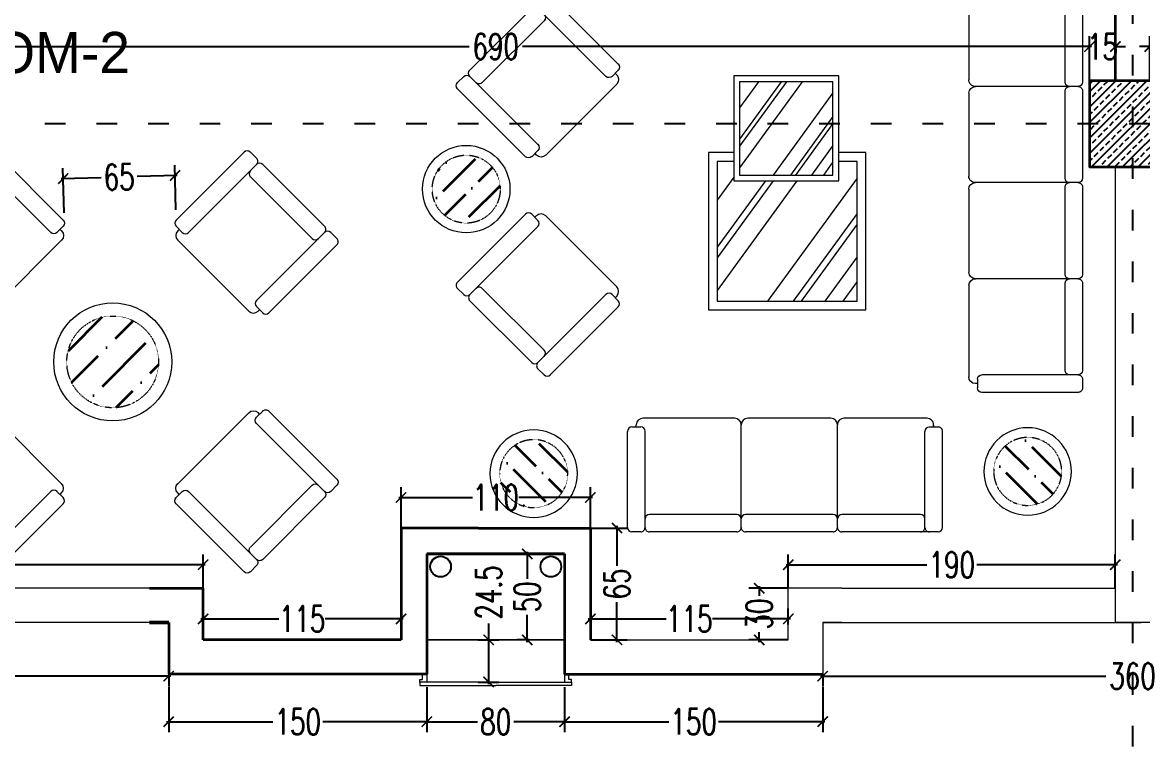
# Model space of a CAD drawing. Header units: centimetres. Extents: x -3207095 to 15275363, y -32656 to 4798027.
# Drawn here: x 691817 to 692468, y 4438849 to 4439273 of the extents above; entities that cross this region are included whole.
import ezdxf

# ---------------------------------------------------------------- set-up
doc = ezdxf.new("R2010")
doc.units = ezdxf.units.CM
for name, pattern in [('ACAD_ISO03W100', [30, 12, -18]), ('DUZ', [500, 500]), ('GESTRICHELT', [0.75, 0.5, -0.25])]:
    doc.linetypes.add(name, pattern=pattern)
doc.layers.get('0').update_dxf_attribs({"color": 1, "linetype": 'DUZ'})
for name, color, linetype in [('DIM', 1, 'DUZ'), ('KOLTAR_F', 145, 'Continuous'), ('TESİSAT', 57, 'Continuous')]:
    doc.layers.add(name, color=color, linetype=linetype)
for name, color, linetype, lineweight in [('DUV', 220, 'Continuous', 50), ('DUVAR', 7, 'Continuous', 35), ('Fix & Furniture', 144, 'Continuous', 13), ('Fix. Furniture', 144, 'Continuous', 9), ('iç duvar', 7, 'Continuous', 50), ('KAPEN', 151, 'Continuous', 9), ('KOLON_F', 3, 'Continuous', 35), ('Wall', 7, 'Continuous', 35)]:
    doc.layers.add(name, color=color, linetype=linetype, lineweight=lineweight)
doc.styles.add('DIM', font='ROMANSTW.SHX', dxfattribs={"width": 0.7})
doc.dimstyles.new('1_100', dxfattribs={"dimtxt": 15, "dimasz": 6, "dimexe": 6, "dimexo": 0, "dimgap": 2, "dimtad": 0, "dimdec": 1, "dimzin": 11, "dimdsep": 46, "dimtxsty": 'DIM', "dimblk": 'ARCHTICK', "dimcen": 3, "dimdle": 1.25, "dimclrt": 2, "dimadec": 0, "dimazin": 0, "dimtfac": 1.25, "dimtdec": 1, "dimtix": 1, "dimtofl": 0, "dimtmove": 1, "dimatfit": 3, "dimldrblk": 'ARCHTICK', "dimfxl": 20, "dimfxlon": 1, "dimtolj": 1, "dimtzin": 0, "dimarcsym": 0})

# ---------------------------------------------------------------- blocks, each defined once
blk = doc.blocks.new('_ArchTick')
at = {"color": 0, "linetype": 'ByBlock', "const_width": 0.15}
blk.add_lwpolyline([(-0.5, -0.5), (0.5, 0.5)], dxfattribs=at)
blk = doc.blocks.new('*D5833')
at = {"layer": 'Defpoints', "color": 0, "linetype": 'Continuous', "lineweight": 5, "transparency": 16777216}
for p in [(691648.04, 4438923.74), (691901.93, 4438923.74), (691901.93, 4438892.67)]:
    blk.add_point(p, dxfattribs=at)
at = {"layer": 'DIM', "color": 0, "linetype": 'Continuous', "lineweight": -2, "transparency": 16777216}
for p, q in [((691648.04, 4438912.67), (691648.04, 4438886.67)), ((691901.93, 4438912.67), (691901.93, 4438886.67)), ((691646.79, 4438892.67), (691752.24, 4438892.67)), ((691903.18, 4438892.67), (691797.74, 4438892.67))]:
    blk.add_line(p, q, dxfattribs=at)
at = {"layer": 'DIM', "color": 0, "linetype": 'Continuous', "lineweight": -2, "transparency": 16777216, "xscale": 6, "yscale": 6, "zscale": 6, "rotation": 180}
blk.add_blockref('_ArchTick', (691648.04, 4438892.67), dxfattribs=at)
at = {"layer": 'DIM', "color": 0, "linetype": 'Continuous', "lineweight": -2, "transparency": 16777216, "xscale": 6, "yscale": 6, "zscale": 6}
blk.add_blockref('_ArchTick', (691901.93, 4438892.67), dxfattribs=at)
at = {"layer": 'DIM', "color": 2, "linetype": 'Continuous', "lineweight": 5, "transparency": 16777216, "insert": (691774.99, 4438892.67), "char_height": 15, "attachment_point": 5, "style": 'DIM'}
blk.add_mtext('\\A1;253.9', dxfattribs=at)
blk = doc.blocks.new('*D5834')
at = {"layer": 'Defpoints', "color": 0, "linetype": 'Continuous', "lineweight": 5, "transparency": 16777216}
for p in [(692051.93, 4438893.74), (691901.93, 4438886.67), (692051.93, 4438866.17)]:
    blk.add_point(p, dxfattribs=at)
at = {"layer": 'DIM', "color": 0, "linetype": 'Continuous', "lineweight": -2, "transparency": 16777216}
for p, q in [((691901.93, 4438886.17), (691901.93, 4438860.17)), ((692051.93, 4438886.17), (692051.93, 4438860.17)), ((691900.68, 4438866.17), (691962.43, 4438866.17)), ((692053.18, 4438866.17), (691991.43, 4438866.17))]:
    blk.add_line(p, q, dxfattribs=at)
at = {"layer": 'DIM', "color": 0, "linetype": 'Continuous', "lineweight": -2, "transparency": 16777216, "xscale": 6, "yscale": 6, "zscale": 6, "rotation": 180}
blk.add_blockref('_ArchTick', (691901.93, 4438866.17), dxfattribs=at)
at = {"layer": 'DIM', "color": 0, "linetype": 'Continuous', "lineweight": -2, "transparency": 16777216, "xscale": 6, "yscale": 6, "zscale": 6}
blk.add_blockref('_ArchTick', (692051.93, 4438866.17), dxfattribs=at)
at = {"layer": 'DIM', "color": 2, "linetype": 'Continuous', "lineweight": 5, "transparency": 16777216, "insert": (691976.93, 4438866.17), "char_height": 15, "attachment_point": 5, "style": 'DIM'}
blk.add_mtext('\\A1;150', dxfattribs=at)
blk = doc.blocks.new('*D5835')
at = {"layer": 'Defpoints', "color": 0, "linetype": 'Continuous', "lineweight": 5, "transparency": 16777216}
for p in [(692051.93, 4438889.24), (692131.93, 4438889.24), (692131.93, 4438866.17)]:
    blk.add_point(p, dxfattribs=at)
at = {"layer": 'DIM', "color": 0, "linetype": 'Continuous', "lineweight": -2, "transparency": 16777216}
for p, q in [((692051.93, 4438886.17), (692051.93, 4438860.17)), ((692131.93, 4438886.17), (692131.93, 4438860.17)), ((692050.68, 4438866.17), (692081.43, 4438866.17)), ((692133.18, 4438866.17), (692102.43, 4438866.17))]:
    blk.add_line(p, q, dxfattribs=at)
at = {"layer": 'DIM', "color": 0, "linetype": 'Continuous', "lineweight": -2, "transparency": 16777216, "xscale": 6, "yscale": 6, "zscale": 6, "rotation": 180}
blk.add_blockref('_ArchTick', (692051.93, 4438866.17), dxfattribs=at)
at = {"layer": 'DIM', "color": 0, "linetype": 'Continuous', "lineweight": -2, "transparency": 16777216, "xscale": 6, "yscale": 6, "zscale": 6}
blk.add_blockref('_ArchTick', (692131.93, 4438866.17), dxfattribs=at)
at = {"layer": 'DIM', "color": 2, "linetype": 'Continuous', "lineweight": 5, "transparency": 16777216, "insert": (692091.93, 4438866.17), "char_height": 15, "attachment_point": 5, "style": 'DIM'}
blk.add_mtext('\\A1;80', dxfattribs=at)
blk = doc.blocks.new('*D5836')
at = {"layer": 'Defpoints', "color": 0, "linetype": 'Continuous', "lineweight": 5, "transparency": 16777216}
for p in [(692281.93, 4438893.74), (692131.93, 4438889.24), (692281.93, 4438866.17)]:
    blk.add_point(p, dxfattribs=at)
at = {"layer": 'DIM', "color": 0, "linetype": 'Continuous', "lineweight": -2, "transparency": 16777216}
for p, q in [((692131.93, 4438886.17), (692131.93, 4438860.17)), ((692281.93, 4438886.17), (692281.93, 4438860.17)), ((692130.68, 4438866.17), (692192.43, 4438866.17)), ((692283.18, 4438866.17), (692221.43, 4438866.17))]:
    blk.add_line(p, q, dxfattribs=at)
at = {"layer": 'DIM', "color": 0, "linetype": 'Continuous', "lineweight": -2, "transparency": 16777216, "xscale": 6, "yscale": 6, "zscale": 6, "rotation": 180}
blk.add_blockref('_ArchTick', (692131.93, 4438866.17), dxfattribs=at)
at = {"layer": 'DIM', "color": 0, "linetype": 'Continuous', "lineweight": -2, "transparency": 16777216, "xscale": 6, "yscale": 6, "zscale": 6}
blk.add_blockref('_ArchTick', (692281.93, 4438866.17), dxfattribs=at)
at = {"layer": 'DIM', "color": 2, "linetype": 'Continuous', "lineweight": 5, "transparency": 16777216, "insert": (692206.93, 4438866.17), "char_height": 15, "attachment_point": 5, "style": 'DIM'}
blk.add_mtext('\\A1;150', dxfattribs=at)
blk = doc.blocks.new('*D5837')
at = {"layer": 'Defpoints', "color": 0, "linetype": 'Continuous', "lineweight": 5, "transparency": 16777216}
for p in [(692281.93, 4438893.74), (692641.93, 4438893.74), (692641.93, 4438892.67)]:
    blk.add_point(p, dxfattribs=at)
at = {"layer": 'DIM', "color": 0, "linetype": 'Continuous', "lineweight": -2, "transparency": 16777216}
for p, q in [((692280.68, 4438892.67), (692446.43, 4438892.67)), ((692281.93, 4438893.74), (692281.93, 4438886.67)), ((692643.18, 4438892.67), (692477.43, 4438892.67)), ((692641.93, 4438893.74), (692641.93, 4438886.67))]:
    blk.add_line(p, q, dxfattribs=at)
at = {"layer": 'DIM', "color": 0, "linetype": 'Continuous', "lineweight": -2, "transparency": 16777216, "xscale": 6, "yscale": 6, "zscale": 6, "rotation": 180}
blk.add_blockref('_ArchTick', (692281.93, 4438892.67), dxfattribs=at)
at = {"layer": 'DIM', "color": 0, "linetype": 'Continuous', "lineweight": -2, "transparency": 16777216, "xscale": 6, "yscale": 6, "zscale": 6}
blk.add_blockref('_ArchTick', (692641.93, 4438892.67), dxfattribs=at)
at = {"layer": 'DIM', "color": 2, "linetype": 'Continuous', "lineweight": 5, "transparency": 16777216, "insert": (692461.93, 4438892.67), "char_height": 15, "attachment_point": 5, "style": 'DIM'}
blk.add_mtext('\\A1;360', dxfattribs=at)
blk = doc.blocks.new('*D4962')
at = {"layer": 'Defpoints', "color": 0, "linetype": 'Continuous', "lineweight": 5, "transparency": 16777216}
for p in [(692111.36, 4438963.74), (692110.23, 4438913.74), (692111.36, 4438913.74)]:
    blk.add_point(p, dxfattribs=at)
at = {"layer": 'DIM', "color": 0, "linetype": 'Continuous', "lineweight": -2, "transparency": 16777216}
for p, q in [((692111.36, 4438963.74), (692104.23, 4438963.74)), ((692110.23, 4438964.99), (692110.23, 4438949.24)), ((692110.23, 4438912.49), (692110.23, 4438928.24)), ((692111.36, 4438913.74), (692104.23, 4438913.74))]:
    blk.add_line(p, q, dxfattribs=at)
at = {"layer": 'DIM', "color": 0, "linetype": 'Continuous', "lineweight": -2, "transparency": 16777216, "xscale": 6, "yscale": 6, "zscale": 6}
for p, rotation in [((692110.23, 4438963.74), 90), ((692110.23, 4438913.74), 270)]:
    blk.add_blockref('_ArchTick', p, dxfattribs=dict(at, rotation=rotation))
at = {"layer": 'DIM', "color": 2, "linetype": 'Continuous', "lineweight": 5, "transparency": 16777216, "insert": (692110.23, 4438938.74), "char_height": 15, "attachment_point": 5, "rotation": 90, "style": 'DIM'}
blk.add_mtext('\\A1;50', dxfattribs=at)
blk = doc.blocks.new('*D4963')
at = {"layer": 'Defpoints', "color": 0, "linetype": 'Continuous', "lineweight": 5, "transparency": 16777216}
for p in [(692081.82, 4438913.74), (692081.82, 4438889.24), (692087.82, 4438889.24)]:
    blk.add_point(p, dxfattribs=at)
at = {"layer": 'DIM', "color": 0, "linetype": 'Continuous', "lineweight": -2, "transparency": 16777216}
for p, q in [((692087.82, 4438923.34), (692087.82, 4438913.74)), ((692081.82, 4438913.74), (692093.82, 4438913.74)), ((692087.82, 4438914.99), (692087.82, 4438887.99)), ((692081.82, 4438889.24), (692093.82, 4438889.24))]:
    blk.add_line(p, q, dxfattribs=at)
at = {"layer": 'DIM', "color": 0, "linetype": 'Continuous', "lineweight": -2, "transparency": 16777216, "xscale": 6, "yscale": 6, "zscale": 6}
for p, rotation in [((692087.82, 4438913.74), 90), ((692087.82, 4438889.24), 270)]:
    blk.add_blockref('_ArchTick', p, dxfattribs=dict(at, rotation=rotation))
at = {"layer": 'DIM', "color": 2, "linetype": 'Continuous', "lineweight": 5, "transparency": 16777216, "insert": (692087.82, 4438941.34), "char_height": 15, "attachment_point": 5, "rotation": 90, "style": 'DIM'}
blk.add_mtext('\\A1;24.5', dxfattribs=at)
blk = doc.blocks.new('*D5723')
at = {"layer": 'Defpoints', "color": 0, "linetype": 'Continuous', "lineweight": 5, "transparency": 16777216}
for p in [(691921.93, 4438957.42), (691648.21, 4438943.74), (691921.93, 4438943.74)]:
    blk.add_point(p, dxfattribs=at)
at = {"layer": 'DIM', "color": 0, "linetype": 'Continuous', "lineweight": -2, "transparency": 16777216}
for p, q in [((691648.21, 4438943.74), (691648.21, 4438963.42)), ((691921.93, 4438943.74), (691921.93, 4438963.42)), ((691646.96, 4438957.42), (691762.07, 4438957.42)), ((691923.18, 4438957.42), (691808.07, 4438957.42))]:
    blk.add_line(p, q, dxfattribs=at)
at = {"layer": 'DIM', "color": 0, "linetype": 'Continuous', "lineweight": -2, "transparency": 16777216, "xscale": 6, "yscale": 6, "zscale": 6, "rotation": 180}
blk.add_blockref('_ArchTick', (691648.21, 4438957.42), dxfattribs=at)
at = {"layer": 'DIM', "color": 0, "linetype": 'Continuous', "lineweight": -2, "transparency": 16777216, "xscale": 6, "yscale": 6, "zscale": 6}
blk.add_blockref('_ArchTick', (691921.93, 4438957.42), dxfattribs=at)
at = {"layer": 'DIM', "color": 2, "linetype": 'Continuous', "lineweight": 5, "transparency": 16777216, "insert": (691785.07, 4438957.42), "char_height": 15, "attachment_point": 5, "style": 'DIM'}
blk.add_mtext('\\A1;273.7', dxfattribs=at)
blk = doc.blocks.new('*D5724')
at = {"layer": 'Defpoints', "color": 0, "linetype": 'Continuous', "lineweight": 5, "transparency": 16777216}
for p in [(691921.93, 4438928.74), (692036.93, 4438928.74), (692036.93, 4438925.94)]:
    blk.add_point(p, dxfattribs=at)
at = {"layer": 'DIM', "color": 0, "linetype": 'Continuous', "lineweight": -2, "transparency": 16777216}
for p, q in [((691920.68, 4438925.94), (691965.93, 4438925.94)), ((691921.93, 4438928.74), (691921.93, 4438919.94)), ((692038.18, 4438925.94), (691992.93, 4438925.94)), ((692036.93, 4438928.74), (692036.93, 4438919.94))]:
    blk.add_line(p, q, dxfattribs=at)
at = {"layer": 'DIM', "color": 0, "linetype": 'Continuous', "lineweight": -2, "transparency": 16777216, "xscale": 6, "yscale": 6, "zscale": 6, "rotation": 180}
blk.add_blockref('_ArchTick', (691921.93, 4438925.94), dxfattribs=at)
at = {"layer": 'DIM', "color": 0, "linetype": 'Continuous', "lineweight": -2, "transparency": 16777216, "xscale": 6, "yscale": 6, "zscale": 6}
blk.add_blockref('_ArchTick', (692036.93, 4438925.94), dxfattribs=at)
at = {"layer": 'DIM', "color": 2, "linetype": 'Continuous', "lineweight": 5, "transparency": 16777216, "insert": (691979.43, 4438925.94), "char_height": 15, "attachment_point": 5, "style": 'DIM'}
blk.add_mtext('\\A1;115', dxfattribs=at)
blk = doc.blocks.new('*D5725')
at = {"layer": 'Defpoints', "color": 0, "linetype": 'Continuous', "lineweight": 5, "transparency": 16777216}
for p in [(692146.93, 4438996.52), (692036.93, 4438978.74), (692146.93, 4438978.74)]:
    blk.add_point(p, dxfattribs=at)
at = {"layer": 'DIM', "color": 0, "linetype": 'Continuous', "lineweight": -2, "transparency": 16777216}
for p, q in [((692036.93, 4438978.74), (692036.93, 4439002.52)), ((692146.93, 4438978.74), (692146.93, 4439002.52)), ((692035.68, 4438996.52), (692078.43, 4438996.52)), ((692148.18, 4438996.52), (692105.43, 4438996.52))]:
    blk.add_line(p, q, dxfattribs=at)
at = {"layer": 'DIM', "color": 0, "linetype": 'Continuous', "lineweight": -2, "transparency": 16777216, "xscale": 6, "yscale": 6, "zscale": 6, "rotation": 180}
blk.add_blockref('_ArchTick', (692036.93, 4438996.52), dxfattribs=at)
at = {"layer": 'DIM', "color": 0, "linetype": 'Continuous', "lineweight": -2, "transparency": 16777216, "xscale": 6, "yscale": 6, "zscale": 6}
blk.add_blockref('_ArchTick', (692146.93, 4438996.52), dxfattribs=at)
at = {"layer": 'DIM', "color": 2, "linetype": 'Continuous', "lineweight": 5, "transparency": 16777216, "insert": (692091.93, 4438996.52), "char_height": 15, "attachment_point": 5, "style": 'DIM'}
blk.add_mtext('\\A1;110', dxfattribs=at)
blk = doc.blocks.new('*D5726')
at = {"layer": 'Defpoints', "color": 0, "linetype": 'Continuous', "lineweight": 5, "transparency": 16777216}
for p in [(692146.93, 4438978.74), (692146.93, 4438913.74), (692162.37, 4438913.74)]:
    blk.add_point(p, dxfattribs=at)
at = {"layer": 'DIM', "color": 0, "linetype": 'Continuous', "lineweight": -2, "transparency": 16777216}
for p, q in [((692146.93, 4438978.74), (692168.37, 4438978.74)), ((692162.37, 4438979.99), (692162.37, 4438956.74)), ((692162.37, 4438912.49), (692162.37, 4438935.74)), ((692146.93, 4438913.74), (692168.37, 4438913.74))]:
    blk.add_line(p, q, dxfattribs=at)
at = {"layer": 'DIM', "color": 0, "linetype": 'Continuous', "lineweight": -2, "transparency": 16777216, "xscale": 6, "yscale": 6, "zscale": 6}
for p, rotation in [((692162.37, 4438978.74), 90), ((692162.37, 4438913.74), 270)]:
    blk.add_blockref('_ArchTick', p, dxfattribs=dict(at, rotation=rotation))
at = {"layer": 'DIM', "color": 2, "linetype": 'Continuous', "lineweight": 5, "transparency": 16777216, "insert": (692162.37, 4438946.24), "char_height": 15, "attachment_point": 5, "rotation": 90, "style": 'DIM'}
blk.add_mtext('\\A1;65', dxfattribs=at)
blk = doc.blocks.new('*D5727')
at = {"layer": 'Defpoints', "color": 0, "linetype": 'Continuous', "lineweight": 5, "transparency": 16777216}
for p in [(692261.93, 4438925.94), (692146.93, 4438922.61), (692261.93, 4438922.61)]:
    blk.add_point(p, dxfattribs=at)
at = {"layer": 'DIM', "color": 0, "linetype": 'Continuous', "lineweight": -2, "transparency": 16777216}
for p, q in [((692146.93, 4438922.61), (692146.93, 4438931.94)), ((692261.93, 4438922.61), (692261.93, 4438931.94)), ((692145.68, 4438925.94), (692190.93, 4438925.94)), ((692263.18, 4438925.94), (692217.93, 4438925.94))]:
    blk.add_line(p, q, dxfattribs=at)
at = {"layer": 'DIM', "color": 0, "linetype": 'Continuous', "lineweight": -2, "transparency": 16777216, "xscale": 6, "yscale": 6, "zscale": 6, "rotation": 180}
blk.add_blockref('_ArchTick', (692146.93, 4438925.94), dxfattribs=at)
at = {"layer": 'DIM', "color": 0, "linetype": 'Continuous', "lineweight": -2, "transparency": 16777216, "xscale": 6, "yscale": 6, "zscale": 6}
blk.add_blockref('_ArchTick', (692261.93, 4438925.94), dxfattribs=at)
at = {"layer": 'DIM', "color": 2, "linetype": 'Continuous', "lineweight": 5, "transparency": 16777216, "insert": (692204.43, 4438925.94), "char_height": 15, "attachment_point": 5, "style": 'DIM'}
blk.add_mtext('\\A1;115', dxfattribs=at)
blk = doc.blocks.new('*D5728')
at = {"layer": 'Defpoints', "color": 0, "linetype": 'Continuous', "lineweight": 5, "transparency": 16777216}
for p in [(692451.93, 4438957.42), (692261.93, 4438943.74), (692451.93, 4438943.74)]:
    blk.add_point(p, dxfattribs=at)
at = {"layer": 'DIM', "color": 0, "linetype": 'Continuous', "lineweight": -2, "transparency": 16777216}
for p, q in [((692261.93, 4438943.74), (692261.93, 4438963.42)), ((692451.93, 4438943.74), (692451.93, 4438963.42)), ((692260.68, 4438957.42), (692342.43, 4438957.42)), ((692453.18, 4438957.42), (692371.43, 4438957.42))]:
    blk.add_line(p, q, dxfattribs=at)
at = {"layer": 'DIM', "color": 0, "linetype": 'Continuous', "lineweight": -2, "transparency": 16777216, "xscale": 6, "yscale": 6, "zscale": 6, "rotation": 180}
blk.add_blockref('_ArchTick', (692261.93, 4438957.42), dxfattribs=at)
at = {"layer": 'DIM', "color": 0, "linetype": 'Continuous', "lineweight": -2, "transparency": 16777216, "xscale": 6, "yscale": 6, "zscale": 6}
blk.add_blockref('_ArchTick', (692451.93, 4438957.42), dxfattribs=at)
at = {"layer": 'DIM', "color": 2, "linetype": 'Continuous', "lineweight": 5, "transparency": 16777216, "insert": (692356.93, 4438957.42), "char_height": 15, "attachment_point": 5, "style": 'DIM'}
blk.add_mtext('\\A1;190', dxfattribs=at)
blk = doc.blocks.new('*D5729')
at = {"layer": 'Defpoints', "color": 0, "linetype": 'Continuous', "lineweight": 5, "transparency": 16777216}
for p in [(692245.01, 4438943.74), (692261.93, 4438943.74), (692261.93, 4438913.74)]:
    blk.add_point(p, dxfattribs=at)
at = {"layer": 'DIM', "color": 0, "linetype": 'Continuous', "lineweight": -2, "transparency": 16777216}
for p, q in [((692261.93, 4438943.74), (692239.01, 4438943.74)), ((692245.01, 4438944.99), (692245.01, 4438939.24)), ((692245.01, 4438912.49), (692245.01, 4438918.24)), ((692261.93, 4438913.74), (692239.01, 4438913.74))]:
    blk.add_line(p, q, dxfattribs=at)
at = {"layer": 'DIM', "color": 0, "linetype": 'Continuous', "lineweight": -2, "transparency": 16777216, "xscale": 6, "yscale": 6, "zscale": 6}
for p, rotation in [((692245.01, 4438943.74), 90), ((692245.01, 4438913.74), 270)]:
    blk.add_blockref('_ArchTick', p, dxfattribs=dict(at, rotation=rotation))
at = {"layer": 'DIM', "color": 2, "linetype": 'Continuous', "lineweight": 5, "transparency": 16777216, "insert": (692245.01, 4438928.74), "char_height": 15, "attachment_point": 5, "rotation": 90, "style": 'DIM'}
blk.add_mtext('\\A1;30', dxfattribs=at)
blk = doc.blocks.new('*D4695')
at = {"layer": 'Defpoints', "color": 0, "linetype": 'Continuous', "lineweight": 5, "transparency": 16777216}
for p in [(692436.93, 4439258.57), (692436.93, 4439238.74), (692451.93, 4439238.74)]:
    blk.add_point(p, dxfattribs=at)
at = {"layer": 'DIM', "color": 0, "linetype": 'Continuous', "lineweight": -2, "transparency": 16777216}
for p, q in [((692436.93, 4439238.74), (692436.93, 4439264.57)), ((692451.93, 4439238.74), (692451.93, 4439264.57)), ((692436.93, 4439258.57), (692430.93, 4439258.57)), ((692451.93, 4439258.57), (692457.93, 4439258.57))]:
    blk.add_line(p, q, dxfattribs=at)
at = {"layer": 'DIM', "color": 0, "linetype": 'Continuous', "lineweight": -2, "transparency": 16777216, "xscale": 6, "yscale": 6, "zscale": 6}
blk.add_blockref('_ArchTick', (692436.93, 4439258.57), dxfattribs=at)
at = {"layer": 'DIM', "color": 0, "linetype": 'Continuous', "lineweight": -2, "transparency": 16777216, "xscale": 6, "yscale": 6, "zscale": 6, "rotation": 180}
blk.add_blockref('_ArchTick', (692451.93, 4439258.57), dxfattribs=at)
at = {"layer": 'DIM', "color": 2, "linetype": 'Continuous', "lineweight": 5, "transparency": 16777216, "insert": (692444.43, 4439258.57), "char_height": 15, "attachment_point": 5, "style": 'DIM'}
blk.add_mtext('\\A1;15', dxfattribs=at)
blk = doc.blocks.new('*D4696')
at = {"layer": 'Defpoints', "color": 0, "linetype": 'Continuous', "lineweight": 5, "transparency": 16777216}
for p in [(691746.93, 4439258.57), (691746.93, 4439238.74), (692436.93, 4439238.74)]:
    blk.add_point(p, dxfattribs=at)
at = {"layer": 'DIM', "color": 0, "linetype": 'Continuous', "lineweight": -2, "transparency": 16777216}
for p, q in [((691746.93, 4439238.74), (691746.93, 4439264.57)), ((692436.93, 4439238.74), (692436.93, 4439264.57)), ((691745.68, 4439258.57), (692076.43, 4439258.57)), ((692438.18, 4439258.57), (692107.43, 4439258.57))]:
    blk.add_line(p, q, dxfattribs=at)
at = {"layer": 'DIM', "color": 0, "linetype": 'Continuous', "lineweight": -2, "transparency": 16777216, "xscale": 6, "yscale": 6, "zscale": 6, "rotation": 180}
blk.add_blockref('_ArchTick', (691746.93, 4439258.57), dxfattribs=at)
at = {"layer": 'DIM', "color": 0, "linetype": 'Continuous', "lineweight": -2, "transparency": 16777216, "xscale": 6, "yscale": 6, "zscale": 6}
blk.add_blockref('_ArchTick', (692436.93, 4439258.57), dxfattribs=at)
at = {"layer": 'DIM', "color": 2, "linetype": 'Continuous', "lineweight": 5, "transparency": 16777216, "insert": (692091.93, 4439258.57), "char_height": 15, "attachment_point": 5, "style": 'DIM'}
blk.add_mtext('\\A1;690', dxfattribs=at)
blk = doc.blocks.new('*D4701')
at = {"layer": 'Defpoints', "color": 0, "linetype": 'Continuous', "lineweight": 5, "transparency": 16777216}
for p in [(692486.93, 4439258.57), (692471.93, 4439238.74), (692486.93, 4439238.74)]:
    blk.add_point(p, dxfattribs=at)
at = {"layer": 'DIM', "color": 0, "linetype": 'Continuous', "lineweight": -2, "transparency": 16777216}
for p, q in [((692471.93, 4439238.74), (692471.93, 4439264.57)), ((692486.93, 4439238.74), (692486.93, 4439264.57)), ((692471.93, 4439258.57), (692465.93, 4439258.57)), ((692486.93, 4439258.57), (692492.93, 4439258.57))]:
    blk.add_line(p, q, dxfattribs=at)
at = {"layer": 'DIM', "color": 0, "linetype": 'Continuous', "lineweight": -2, "transparency": 16777216, "xscale": 6, "yscale": 6, "zscale": 6}
blk.add_blockref('_ArchTick', (692471.93, 4439258.57), dxfattribs=at)
at = {"layer": 'DIM', "color": 0, "linetype": 'Continuous', "lineweight": -2, "transparency": 16777216, "xscale": 6, "yscale": 6, "zscale": 6, "rotation": 180}
blk.add_blockref('_ArchTick', (692486.93, 4439258.57), dxfattribs=at)
at = {"layer": 'DIM', "color": 2, "linetype": 'Continuous', "lineweight": 5, "transparency": 16777216, "insert": (692479.43, 4439258.57), "char_height": 15, "attachment_point": 5, "style": 'DIM'}
blk.add_mtext('\\A1;15', dxfattribs=at)
blk = doc.blocks.new('dhsdfhhdfgdjdfghjghjk')
at = {"layer": 'Fix & Furniture', "ltscale": 0.02}
for p, q in [((39347.5, 877.54), (39347.5, 855.54)), ((39350.5, 878.54), (39348.5, 878.54)), ((39351.5, 877.54), (39351.5, 855.54)), ((39372.5, 878.54), (39352.5, 878.54)), ((39373.5, 877.54), (39373.5, 854.04)), ((39394.5, 878.54), (39374.5, 878.54)), ((39395.5, 877.54), (39395.5, 854.04)), ((39416.5, 878.54), (39396.5, 878.54)), ((39417.5, 877.54), (39417.5, 854.04)), ((39438.5, 878.54), (39418.5, 878.54)), ((39439.5, 877.54), (39439.5, 855.54)), ((39442.5, 878.54), (39440.5, 878.54)), ((39443.5, 877.54), (39443.5, 855.54)), ((39372.5, 874.54), (39352.5, 874.54)), ((39394.5, 874.54), (39374.5, 874.54)), ((39416.5, 874.54), (39396.5, 874.54)), ((39438.5, 874.54), (39418.5, 874.54)), ((39350.5, 854.54), (39348.5, 854.54)), ((39349.5, 854.54), (39349.5, 854.04)), ((39442.5, 854.54), (39440.5, 854.54)), ((39441.5, 854.54), (39441.5, 854.04)), ((39372, 852.54), (39351, 852.54)), ((39394, 852.54), (39375, 852.54)), ((39416, 852.54), (39397, 852.54)), ((39439.97, 852.54), (39419, 852.54))]:
    blk.add_line(p, q, dxfattribs=at)
for centre, radius, start, end in [((39348.52, 877.53), 1.02, 90.8455, 180.8455), ((39350.5, 877.54), 1, 359.9318, 90), ((39352.5, 877.54), 1, 90.0681, 180.0681), ((39372.5, 877.54), 1, 359.9319, 89.9319), ((39374.5, 877.54), 1, 90.0681, 180.0681), ((39394.5, 877.54), 1, 359.9319, 89.9319), ((39396.5, 877.54), 1, 90.0681, 180.0681), ((39416.5, 877.54), 1, 359.9319, 89.9319), ((39418.5, 877.54), 1, 90.0681, 180.0681), ((39438.5, 877.54), 1, 359.9319, 89.9319), ((39440.5, 877.54), 1, 90.0681, 180.0681), ((39442.5, 877.54), 1, 359.8458, 89.8458), ((39352.5, 875.55), 1, 179.9319, 269.9319), ((39372.5, 875.55), 1, 270.0681, 0.0681), ((39374.5, 875.55), 1, 179.9319, 269.9319), ((39394.5, 875.55), 1, 270.0681, 0.0681), ((39396.5, 875.55), 1, 179.9319, 269.9319), ((39416.5, 875.55), 1, 270.0681, 0.0681), ((39418.5, 875.55), 1, 179.9319, 269.9319), ((39438.5, 875.55), 1, 270.0681, 0.0681), ((39348.51, 855.55), 1.01, 179.5407, 269.5407), ((39351.01, 854.05), 1.51, 180.27, 270.27), ((39350.5, 855.55), 1.01, 269.6742, 359.6742), ((39372, 854.05), 1.5, 269.8574, 359.8574), ((39375, 854.05), 1.5, 180.0365, 270.0365), ((39394, 854.04), 1.5, 269.9885, 359.9885), ((39397, 854.05), 1.5, 180.048, 270.048), ((39415.99, 854.06), 1.51, 269.4397, 359.4397), ((39419, 854.05), 1.5, 180.048, 270.048), ((39440.51, 855.55), 1, 179.8254, 269.8254), ((39439.99, 854.06), 1.51, 269.4397, 359.4397), ((39442.5, 855.55), 1.01, 269.5727, 359.5727)]:
    blk.add_arc(centre, radius, start, end, dxfattribs=at)
blk = doc.blocks.new('dfhsdfjsdfgjfgj')
at = {"layer": 'Fix & Furniture', "ltscale": 0.02}
for p, q in [((63620.72, 5320.18), (63642.72, 5320.18)), ((63619.72, 5317.18), (63619.72, 5319.18)), ((63643.72, 5317.18), (63643.72, 5319.18)), ((63643.72, 5318.18), (63644.22, 5318.18)), ((63619.72, 5295.18), (63619.72, 5315.18)), ((63620.72, 5316.18), (63642.72, 5316.18)), ((63623.72, 5295.18), (63623.72, 5315.18)), ((63645.72, 5295.68), (63645.72, 5316.68)), ((63620.72, 5294.18), (63644.22, 5294.18)), ((63619.72, 5273.18), (63619.72, 5293.18)), ((63623.72, 5273.18), (63623.72, 5293.18)), ((63645.72, 5273.68), (63645.72, 5292.68)), ((63619.72, 5251.18), (63619.72, 5271.18)), ((63620.72, 5272.18), (63644.22, 5272.18)), ((63623.72, 5253.15), (63623.72, 5271.18)), ((63645.72, 5251.68), (63645.72, 5270.68)), ((63619.72, 5249.15), (63619.72, 5251.15)), ((63620.72, 5252.15), (63642.72, 5252.15)), ((63643.72, 5249.15), (63643.72, 5251.15)), ((63620.72, 5248.15), (63642.72, 5248.15)), ((63643.72, 5250.18), (63644.22, 5250.18)), ((63643.72, 5250.15), (63644.22, 5250.15))]:
    blk.add_line(p, q, dxfattribs=at)
for centre, radius, start, end in [((63620.74, 5319.16), 1.02, 89.1545, 179.1545), ((63642.72, 5319.17), 1.01, 0.4593, 90.4593), ((63620.72, 5317.18), 1, 180, 270.0682), ((63642.72, 5317.18), 1.01, 270.3258, 0.3258), ((63644.22, 5316.67), 1.51, 359.73, 89.73), ((63620.72, 5315.18), 1, 89.9319, 179.9319), ((63622.72, 5315.18), 1, 0.0681, 90.0681), ((63620.72, 5295.18), 1, 180.0681, 270.0681), ((63620.72, 5293.18), 1, 89.9319, 179.9319), ((63622.72, 5295.18), 1, 269.9319, 359.9319), ((63622.72, 5293.18), 1, 0.0681, 90.0681), ((63644.22, 5295.68), 1.5, 270.1426, 0.1426), ((63644.22, 5292.68), 1.5, 359.9635, 89.9635), ((63644.22, 5273.68), 1.5, 270.0115, 0.0115), ((63620.72, 5273.18), 1, 180.0681, 270.0681), ((63620.72, 5271.18), 1, 89.9319, 179.9319), ((63622.72, 5273.18), 1, 269.9319, 359.9319), ((63622.72, 5271.18), 1, 0.0681, 90.0681), ((63644.22, 5270.68), 1.5, 359.952, 89.952), ((63620.72, 5253.15), 1, 180.0681, 270.0681), ((63622.72, 5253.15), 1, 269.9319, 359.9319), ((63620.72, 5251.15), 1, 89.9319, 179.9319), ((63620.72, 5251.18), 1, 180.0681, 180.9159), ((63642.72, 5251.15), 1, 0.1746, 90.1746), ((63644.21, 5251.69), 1.51, 270.5603, 0.5603), ((63620.73, 5249.15), 1, 180.1542, 270.1542), ((63642.72, 5249.16), 1.01, 270.4273, 0.4273)]:
    blk.add_arc(centre, radius, start, end, dxfattribs=at)
blk = doc.blocks.new('dfhgdfhfgjjghj')
at = {"layer": 'Fix & Furniture', "ltscale": 0.02}
for p, q in [((39396.87, 828.4), (39396.87, 806.4)), ((39399.87, 829.4), (39397.87, 829.4)), ((39400.87, 828.4), (39400.87, 806.4)), ((39421.87, 829.4), (39401.87, 829.4)), ((39422.87, 828.4), (39422.87, 806.4)), ((39425.87, 829.4), (39423.87, 829.4)), ((39426.87, 828.4), (39426.87, 806.4)), ((39421.87, 825.4), (39401.87, 825.4)), ((39399.87, 805.4), (39397.87, 805.4)), ((39398.87, 805.4), (39398.87, 804.9)), ((39425.87, 805.4), (39423.87, 805.4)), ((39424.87, 805.4), (39424.87, 804.9)), ((39423.34, 803.4), (39400.37, 803.4))]:
    blk.add_line(p, q, dxfattribs=at)
for centre, radius, start, end in [((39397.88, 828.38), 1.02, 90.8455, 180.8455), ((39399.87, 828.4), 1, 359.9318, 90), ((39401.87, 828.4), 1, 90.0681, 180.0681), ((39421.87, 828.4), 1, 359.9319, 89.9319), ((39423.87, 828.4), 1, 90.0681, 180.0681), ((39425.87, 828.4), 1, 359.8458, 89.8458), ((39401.87, 826.4), 1, 179.9319, 269.9319), ((39421.87, 826.4), 1, 270.0681, 0.0681), ((39397.88, 806.41), 1.01, 179.5407, 269.5407), ((39400.38, 804.9), 1.51, 180.27, 270.27), ((39399.86, 806.4), 1.01, 269.6742, 359.6742), ((39423.87, 806.4), 1, 179.8254, 269.8254), ((39423.35, 804.91), 1.51, 269.4397, 359.4397), ((39425.86, 806.41), 1.01, 269.5727, 359.5727)]:
    blk.add_arc(centre, radius, start, end, dxfattribs=at)
blk = doc.blocks.new('hfjdfjdkhkk')
at = {"layer": 'Fix & Furniture', "ltscale": 0.02}
for p, q in [((39445.94, 1061.12), (39445.94, 1097.12)), ((39445.94, 1097.12), (39481.94, 1097.12)), ((39481.94, 1097.12), (39481.94, 1061.12)), ((39447.94, 1063.12), (39447.94, 1095.12)), ((39447.94, 1095.12), (39479.94, 1095.12)), ((39479.94, 1095.12), (39479.94, 1063.12)), ((39481.94, 1061.12), (39445.94, 1061.12)), ((39479.94, 1063.12), (39447.94, 1063.12))]:
    blk.add_line(p, q, dxfattribs=at)
at = {"layer": 'Fix & Furniture'}
for p, q in [((39469.43, 1063.12), (39447.94, 1092.7)), ((39479.94, 1066.94), (39459.47, 1095.12)), ((39479.94, 1075.04), (39465.35, 1095.12)), ((39479.94, 1077.48), (39467.13, 1095.13)), ((39479.94, 1084.98), (39472.58, 1095.12)), ((39479.94, 1090.63), (39476.68, 1095.12)), ((39463.98, 1063.12), (39447.94, 1085.2)), ((39462.2, 1063.12), (39447.94, 1082.75)), ((39454.4, 1063.12), (39447.94, 1072.01))]:
    blk.add_line(p, q, dxfattribs=at)
blk = doc.blocks.new('FGDFJFGJFGJD')
at = {"layer": 'Fix & Furniture', "ltscale": 0.02}
for p, q in [((686559.82, 4460826.04), (686559.82, 4460790.04)), ((686595.82, 4460826.04), (686559.82, 4460826.04)), ((686561.82, 4460824.04), (686561.82, 4460792.04)), ((686593.82, 4460824.04), (686561.82, 4460824.04)), ((686593.82, 4460792.04), (686593.82, 4460824.04)), ((686595.82, 4460790.04), (686595.82, 4460826.04)), ((686561.82, 4460792.04), (686566, 4460792.04)), ((686590, 4460792.04), (686593.82, 4460792.04)), ((686559.82, 4460790.04), (686566, 4460790.04)), ((686590, 4460790.04), (686595.82, 4460790.04))]:
    blk.add_line(p, q, dxfattribs=at)
at = {"layer": 'Fix & Furniture'}
for p, q in [((686561.82, 4460806.41), (686574.63, 4460824.05)), ((686561.82, 4460795.86), (686582.29, 4460824.04)), ((686561.82, 4460813.91), (686569.18, 4460824.04)), ((686561.82, 4460803.96), (686576.4, 4460824.04)), ((686561.82, 4460819.55), (686565.08, 4460824.04)), ((686575.57, 4460796.51), (686593.82, 4460821.62)), ((686581.02, 4460796.51), (686593.82, 4460814.12)), ((686582.79, 4460796.51), (686593.82, 4460811.68)), ((686590, 4460795.68), (686593.82, 4460800.93))]:
    blk.add_line(p, q, dxfattribs=at)
at = {"layer": 'Wall', "xscale": -0.6666666666666666, "yscale": 0.6666666666666666, "zscale": 0.6666666666666666}
blk.add_blockref('hfjdfjdkhkk', (712887.3, 4460065.09), dxfattribs=at)
blk = doc.blocks.new('fhdfghfgh')
at = {"layer": 'Fix. Furniture', "ltscale": 0.02}
blk.add_circle((7534.74, -570.99), 9, dxfattribs=at)
at = {"layer": 'Fix. Furniture', "linetype": 'GESTRICHELT', "ltscale": 0.02}
blk.add_circle((7534.74, -570.99), 7, dxfattribs=at)
blk = doc.blocks.new('xchh')
at = {"layer": 'Wall', "ltscale": 0.02}
h = blk.add_hatch(dxfattribs=at)
h.set_pattern_fill('ANSI36', color=9, scale=33.333333, angle=180)
h.set_pattern_definition([(225, (67590.6048, 2844.793), (-2.2097087, -8.1022652), [10.4166667, -2.0833333, 0, -2.0833333])])
h.paths.add_polyline_path([(39562.87, 125.07, 1), (39547.31, 125.07, 1)])
at = {"layer": 'Wall', "xscale": 1.111111111111111, "yscale": 1.111111111111111, "zscale": 1.111111111111111, "rotation": 180}
blk.add_blockref('fhdfghfgh', (47927.02, -509.36), dxfattribs=at)
blk = doc.blocks.new('*D5963')
at = {"layer": 'Defpoints', "color": 0, "linetype": 'Continuous', "lineweight": 5, "transparency": 16777216}
for p in [(691840.65, 4439181.89), (691841.35, 4439156.01), (691906.28, 4439157.76)]:
    blk.add_point(p, dxfattribs=at)
at = {"layer": 'DIM', "color": 0, "linetype": 'Continuous', "lineweight": -2, "transparency": 16777216}
for p, q in [((691841.19, 4439161.9), (691840.49, 4439187.89)), ((691906.12, 4439163.66), (691905.42, 4439189.65)), ((691839.4, 4439181.86), (691862.62, 4439182.49)), ((691906.83, 4439183.68), (691883.61, 4439183.06))]:
    blk.add_line(p, q, dxfattribs=at)
at = {"layer": 'DIM', "color": 0, "linetype": 'Continuous', "lineweight": -2, "transparency": 16777216, "xscale": 6, "yscale": 6, "zscale": 6}
for p, rotation in [((691840.65, 4439181.89), 181.5490248851035), ((691905.58, 4439183.65), 1.549024885103494)]:
    blk.add_blockref('_ArchTick', p, dxfattribs=dict(at, rotation=rotation))
at = {"layer": 'DIM', "color": 2, "linetype": 'Continuous', "lineweight": 5, "transparency": 16777216, "insert": (691873.11, 4439182.77), "char_height": 15, "attachment_point": 5, "rotation": 1.54902, "style": 'DIM'}
blk.add_mtext('\\A1;65', dxfattribs=at)

msp = doc.modelspace()

# ---------------------------------------------------------------- hatches: boundary and pattern name
at = {"layer": 'KOLTAR_F'}
h = msp.add_hatch(dxfattribs=at)
h.set_pattern_fill('ANSI33', color=256, style=0)
h.set_pattern_definition([(45, (31113.453, -65173.7247), (-4.4901280605, 4.4901280605), []), (45, (31117.943, -65173.7247), (-4.4901280605, 4.4901280605), [3.175, -1.5875])])
h.paths.add_polyline_path([(692486.93, 4439238.74), (692436.93, 4439238.74), (692436.93, 4439188.74), (692486.93, 4439188.74)])

# ---------------------------------------------------------------- linework, layer by layer
at = {"color": 232, "linetype": 'ACAD_ISO03W100'}
for p, q in [((692461.93, 4439853.74), (692461.93, 4436723.74)), ((694061.93, 4439213.74), (690121.93, 4439213.74))]:
    msp.add_line(p, q, dxfattribs=at)
at = {"layer": 'DUV'}
msp.add_line((691890.82, 4438923.74), (691901.93, 4438923.74), dxfattribs=at)
at = {"layer": 'DUVAR'}
for p, q in [((692451.93, 4439708.74), (692451.93, 4439238.74)), ((692081.93, 4438978.74), (692036.93, 4438978.74)), ((692036.93, 4438978.74), (692036.93, 4438913.74)), ((692081.93, 4438978.74), (692146.93, 4438978.74)), ((692146.93, 4438978.74), (692146.93, 4438913.74)), ((692131.93, 4438963.74), (692051.93, 4438963.74)), ((692051.93, 4438963.74), (692051.93, 4438893.74)), ((692051.93, 4438963.74), (692131.93, 4438963.74)), ((692131.93, 4438963.74), (692131.93, 4438893.74)), ((691890.82, 4438943.74), (691921.93, 4438943.74)), ((691921.93, 4438913.74), (691921.93, 4438943.74)), ((691901.93, 4438923.74), (691890.82, 4438923.74)), ((691901.93, 4438923.74), (691901.93, 4438893.74)), ((692036.93, 4438913.74), (691921.93, 4438913.74)), ((692051.93, 4438893.74), (691901.93, 4438893.74)), ((692131.93, 4438893.74), (692281.93, 4438893.74))]:
    msp.add_line(p, q, dxfattribs=at)
at = {"layer": 'iç duvar', "color": 7, "lineweight": 18}
for p, q in [((692451.93, 4439188.74), (692451.93, 4438923.74)), ((691890.82, 4438943.74), (691731.93, 4438943.74)), ((692293.04, 4438943.74), (692261.93, 4438943.74)), ((692261.93, 4438913.74), (692261.93, 4438943.74)), ((692293.04, 4438943.74), (692451.93, 4438943.74)), ((691890.82, 4438923.74), (691716.93, 4438923.74)), ((692293.04, 4438923.74), (692281.93, 4438923.74)), ((692281.93, 4438923.74), (692281.93, 4438893.74)), ((692281.93, 4438923.74), (692293.04, 4438923.74)), ((692293.04, 4438923.74), (692466.93, 4438923.74)), ((692630.82, 4438923.74), (692451.93, 4438923.74)), ((692146.93, 4438913.74), (692261.93, 4438913.74))]:
    msp.add_line(p, q, dxfattribs=at)
at = {"layer": 'KAPEN'}
for p, q in [((692051.93, 4438913.74), (692131.93, 4438913.74)), ((692131.93, 4438913.74), (692051.93, 4438913.74))]:
    msp.add_line(p, q, dxfattribs=at)
for points in [[(692051.93, 4438889.24), (692047.93, 4438889.24), (692047.93, 4438890.74), (692049.43, 4438890.74), (692049.43, 4438893.74), (692051.93, 4438893.74), (692051.93, 4438889.24)], [(692131.93, 4438889.24), (692135.93, 4438889.24), (692135.93, 4438890.74), (692134.43, 4438890.74), (692134.43, 4438893.74), (692131.93, 4438893.74), (692131.93, 4438889.24)]]:
    msp.add_lwpolyline(points, close=True, dxfattribs=at)
for points in [[(692091.93, 4438889.24), (692047.93, 4438889.24), (692047.93, 4438887.24), (692091.93, 4438887.24)], [(692091.93, 4438889.24), (692135.93, 4438889.24), (692135.93, 4438887.24), (692091.93, 4438887.24)]]:
    msp.add_lwpolyline(points, dxfattribs=at)
at = {"layer": 'KOLON_F'}
msp.add_lwpolyline([(692486.93, 4439238.74), (692436.93, 4439238.74), (692436.93, 4439188.74), (692486.93, 4439188.74)], close=True, dxfattribs=at)
at = {"layer": 'TESİSAT', "color": 8}
for centre in [(692059.9, 4438956.32), (692123.96, 4438956.32)]:
    msp.add_circle(centre, 6, dxfattribs=at)

# ---------------------------------------------------------------- block references
at = {"layer": 'iç duvar', "linetype": 'Continuous', "lineweight": 5, "xscale": 2.540005080331274, "yscale": 2.540005080331274, "zscale": 2.540005080331274, "rotation": 180}
msp.add_blockref('FGDFJFGJFGJD', (2436172.36, 15769626.33), dxfattribs=at)
at = {"layer": 'Wall', "yscale": 2.540005080331274, "zscale": 2.540005080331274}
for name, p, xscale, rotation in [('dhsdfhhdfgdjdfghjghjk', (690201.35, 4339114.76), -2.540005080331274, 270), ('dfhgdfhfgjjghj', (764370.4, 4508559.08), -2.540005080331274, 45), ('dfhgdfhfgjjghj', (764047.88, 4508468.34), -2.540005080331274, 45), ('dfhgdfhfgjjghj', (619698.98, 4508468.34), 2.540005080331274, 315), ('dfhgdfhfgjjghj', (764370.4, 4369796.68), 2.540005080331274, 135), ('dfhgdfhfgjjghj', (764047.88, 4369682.24), 2.540005080331274, 135), ('dfhgdfhfgjjghj', (619698.98, 4369682.24), -2.540005080331274, 225), ('dfhsdfjsdfgjfgj', (705681.82, 4277382.1), 2.540005080331274, 90.00000000000001), ('xchh', (591643.88, 4439328.04), -2.540005080331274, 180), ('xchh', (591930.9, 4439329.31), -2.540005080331274, 180)]:
    msp.add_blockref(name, p, dxfattribs=dict(at, xscale=xscale, rotation=rotation))
at = {"layer": 'Wall'}
for p, xscale, yscale, zscale in [((591604.68, 4438858.06), 2.540005080331274, 2.540005080331274, 2.540005080331274), ((556234.74, 4438646.44), 3.42900685844722, 3.42900685844722, 3.42900685844722)]:
    msp.add_blockref('xchh', p, dxfattribs=dict(at, xscale=xscale, yscale=yscale, zscale=zscale))

# ---------------------------------------------------------------- texts
at = {"insert": (691751.38, 4439307.04), "char_height": 23.9373, "attachment_point": 1}
msp.add_mtext_dynamic_manual_height_columns('{\\fCentury Gothic|b0|i0|c0|p34;\\C7;EXECUTIVE WAITING ROOM-2}', width=347.9807, gutter_width=4.99, heights=[0], dxfattribs=at)

# ---------------------------------------------------------------- dimensions: what is measured, and where the dimension line sits
at = {"layer": 'DIM', "linetype": 'Continuous', "lineweight": 5}
for base, p1, p2, angle, picture, middle in [((691746.93, 4439258.57), (692436.93, 4439238.74), (691746.93, 4439238.74), 180, '*D4696', (692091.93, 4439258.57)), ((692436.93, 4439258.57), (692451.93, 4439238.74), (692436.93, 4439238.74), 180, '*D4695', (692444.43, 4439258.57)), ((692162.37, 4438913.74), (692146.93, 4438978.74), (692146.93, 4438913.74), 90, '*D5726', (692162.37, 4438946.24)), ((692110.23, 4438913.74), (692111.36, 4438963.74), (692111.36, 4438913.74), 90, '*D4962', (692110.23, 4438938.74)), ((692245.01, 4438943.74), (692261.93, 4438913.74), (692261.93, 4438943.74), 90, '*D5729', (692245.01, 4438928.74))]:
    dim = msp.add_linear_dim(base=base, p1=p1, p2=p2, angle=angle, dimstyle='1_100', dxfattribs=at)
    dim.commit()
    dim.dimension.update_dxf_attribs({"geometry": picture, "text_midpoint": middle})
for base, p1, p2, picture, middle in [((692486.93, 4439258.57), (692471.93, 4439238.74), (692486.93, 4439238.74), '*D4701', (692479.43, 4439258.57)), ((692146.93, 4438996.52), (692036.93, 4438978.74), (692146.93, 4438978.74), '*D5725', (692091.93, 4438996.52)), ((691921.93, 4438957.42), (691648.21, 4438943.74), (691921.93, 4438943.74), '*D5723', (691785.07, 4438957.42)), ((692451.93, 4438957.42), (692261.93, 4438943.74), (692451.93, 4438943.74), '*D5728', (692356.93, 4438957.42)), ((692036.93, 4438925.94), (691921.93, 4438928.74), (692036.93, 4438928.74), '*D5724', (691979.43, 4438925.94)), ((692261.93, 4438925.94), (692146.93, 4438922.61), (692261.93, 4438922.61), '*D5727', (692204.43, 4438925.94)), ((691901.93, 4438892.67), (691648.04, 4438923.74), (691901.93, 4438923.74), '*D5833', (691774.99, 4438892.67)), ((692641.93, 4438892.67), (692281.93, 4438893.74), (692641.93, 4438893.74), '*D5837', (692461.93, 4438892.67)), ((692051.93, 4438866.17), (691901.93, 4438886.67), (692051.93, 4438893.74), '*D5834', (691976.93, 4438866.17)), ((692281.93, 4438866.17), (692131.93, 4438889.24), (692281.93, 4438893.74), '*D5836', (692206.93, 4438866.17)), ((692131.93, 4438866.17), (692051.93, 4438889.24), (692131.93, 4438889.24), '*D5835', (692091.93, 4438866.17))]:
    dim = msp.add_linear_dim(base=base, p1=p1, p2=p2, dimstyle='1_100', dxfattribs=at)
    dim.commit()
    dim.dimension.update_dxf_attribs({"geometry": picture, "text_midpoint": middle})
dim = msp.add_aligned_dim(p1=(691906.28, 4439157.76), p2=(691841.35, 4439156.01), distance=-25.9, dimstyle='1_100', dxfattribs=at)
dim.commit()
dim.dimension.update_dxf_attribs({"geometry": '*D5963', "text_midpoint": (691873.11, 4439182.77)})
dim = msp.add_linear_dim(base=(692087.82, 4438889.24), p1=(692081.82, 4438913.74), p2=(692081.82, 4438889.24), angle=90, dimstyle='1_100', dxfattribs=at)
dim.commit()
dim.dimension.update_dxf_attribs({"geometry": '*D4963', "text_midpoint": (692087.82, 4438941.34), "dimtype": 160})

doc.saveas('drawing.dxf')
